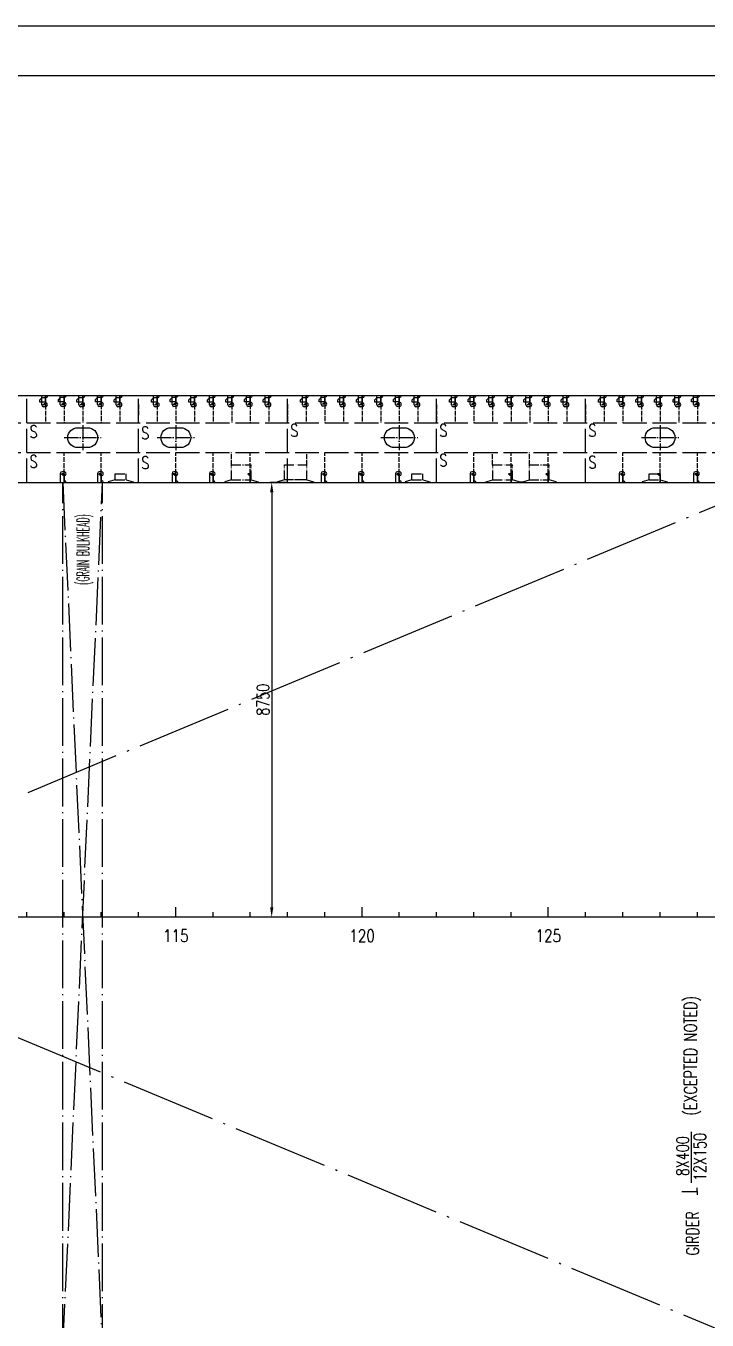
# Model space of a CAD drawing. Extents: x 373818 to 564480, y 322172 to 634257.
# Drawn here: x 508432 to 522147, y 608110 to 634157 of the extents above; entities that cross this region are included whole.
import ezdxf
from ezdxf.enums import TextEntityAlignment as Align

# ---------------------------------------------------------------- set-up
doc = ezdxf.new("R2010")
doc.units = 0
doc.header["$LTSCALE"] = 40
doc.header["$MEASUREMENT"] = 0
for name, pattern in [('ACAD_ISO02W100', [15, 12, -3]), ('ACAD_ISO04W100', [30.5, 24, -3, 0.5, -3]), ('ACAD_ISO05W100', [34, 24, -3, 0.5, -3, 0.5, -3])]:
    doc.linetypes.add(name, pattern=pattern)
doc.layers.get('0').update_dxf_attribs({"linetype": 'CONTINUOUS'})
doc.layers.get('DEFPOINTS').update_dxf_attribs({"linetype": 'CONTINUOUS'})
for name, color, linetype in [('01CONTINUOUS', 2, 'CONTINUOUS'), ('BT_ENG', 7, 'CONTINUOUS'), ('C-CEN', 4, 'ACAD_ISO04W100'), ('C-CON', 4, 'CONTINUOUS'), ('C-DAS', 4, 'ACAD_ISO02W100'), ('FRAME', 7, 'CONTINUOUS'), ('Y-CON', 2, 'CONTINUOUS'), ('Y-DAS', 2, 'ACAD_ISO02W100')]:
    doc.layers.add(name, color=color, linetype=linetype)
doc.styles.add('ROMANS', font='romans.shx', dxfattribs={"width": 0.75, "height": 250, "bigfont": 'hzdx.shx'})
doc.dimstyles.new('DM-100', dxfattribs={"dimscale": 0, "dimtxt": 250, "dimasz": 200, "dimexe": 30, "dimexo": 30, "dimgap": 50, "dimtad": 1, "dimdec": 0, "dimzin": 0, "dimdsep": 46, "dimtxsty": 'ROMANS', "dimcen": 0, "dimclrd": 1, "dimclre": 1, "dimclrt": 1, "dimadec": 0, "dimazin": 0, "dimtfac": 1, "dimtdec": 0, "dimtmove": 0, "dimatfit": 3, "dimfxl": 0, "dimtolj": 1, "dimtzin": 0, "dimarcsym": 0})

# ---------------------------------------------------------------- blocks, each defined once
blk = doc.blocks.new('*D11')
at = {"color": 1, "linetype": 'ByBlock', "transparency": 16777216}
for p, q in [((510670, 626114), (510351, 626114)), ((510381, 625914), (510381, 617564)), ((510670, 617364), (510351, 617364))]:
    blk.add_line(p, q, dxfattribs=at)
for points in [[(510348, 625914), (510415, 625914), (510381, 626114)], [(510348, 617564), (510415, 617564), (510381, 617364)]]:
    blk.add_solid(points, dxfattribs=at)
at = {"layer": 'DEFPOINTS', "color": 0, "linetype": 'ByBlock', "transparency": 16777216}
for p in [(510700, 626114), (510381, 617364), (510700, 617364)]:
    blk.add_point(p, dxfattribs=at)
at = {"color": 1, "linetype": 'ByBlock', "transparency": 16777216, "insert": (510206, 621739), "char_height": 250, "attachment_point": 5, "rotation": 90, "style": 'ROMANS'}
blk.add_mtext('\\A1;8750', dxfattribs=at)
blk = doc.blocks.new('A$C3512239F')
at = {"color": 7, "linetype": 'Continuous'}
for p, q in [((475, 450), (275, 450)), ((275, 50), (475, 50))]:
    blk.add_line(p, q, dxfattribs=at)
at = {"color": 7, "linetype": 'ACAD_ISO04W100', "ltscale": 0.3}
for p, q in [((375, 0), (375, 500)), ((0, 250), (750, 250))]:
    blk.add_line(p, q, dxfattribs=at)
at = {"color": 7, "linetype": 'Continuous'}
for centre, start, end in [((275, 250), 90, 270), ((475, 250), 270, 90)]:
    blk.add_arc(centre, 200, start, end, dxfattribs=at)
blk = doc.blocks.new('A$C771200ED')
at = {"layer": 'C-CON', "linetype": 'ACAD_ISO05W100', "ltscale": 0.2}
for p, q in [((135, 350), (535, 350)), ((135, 50), (135, 350)), ((535, 50), (535, 350)), ((0, 12), (135, 50)), ((0, 12), (0, 0)), ((135, 50), (535, 50)), ((670, 12), (535, 50)), ((670, 12), (670, 0))]:
    blk.add_line(p, q, dxfattribs=at)

msp = doc.modelspace()

# ---------------------------------------------------------------- linework, layer by layer
at = {"color": 2}
msp.add_line((447392.4, 633156.63), (562792.4, 633156.63), dxfattribs=at)
at = {"color": 7, "ltscale": 0.2}
for p, q in [((508750.32, 626527.72), (508750.32, 626719.88)), ((509125.32, 626534.48), (509125.32, 626712.7)), ((509500.32, 626527.72), (509500.32, 626719.88)), ((509875.32, 626534.48), (509875.32, 626712.7)), ((510250.32, 626527.72), (510250.32, 626719.88)), ((511000.32, 626527.72), (511000.32, 626719.88)), ((511375.32, 626534.48), (511375.32, 626712.7)), ((511750.32, 626527.72), (511750.32, 626719.88)), ((512125.32, 626527.72), (512125.32, 626719.88)), ((512500.32, 626527.72), (512500.32, 626719.88)), ((512875.32, 626534.48), (512875.32, 626712.7)), ((513250.32, 626527.72), (513250.32, 626719.88)), ((514000.32, 626527.72), (514000.32, 626719.88)), ((514375.32, 626541.26), (514375.32, 626719.48)), ((514750.32, 626527.72), (514750.32, 626719.88)), ((515125.32, 626527.72), (515125.32, 626719.88)), ((515500.32, 626527.72), (515500.32, 626719.88)), ((515875.32, 626534.48), (515875.32, 626712.7)), ((516250.32, 626527.72), (516250.32, 626719.88)), ((517000.32, 626527.72), (517000.32, 626719.88)), ((517375.32, 626534.48), (517375.32, 626712.7)), ((517750.32, 626527.72), (517750.32, 626719.88)), ((518125.32, 626527.72), (518125.32, 626719.88)), ((518500.32, 626527.72), (518500.32, 626719.88)), ((518875.32, 626534.48), (518875.32, 626712.7)), ((519250.32, 626527.72), (519250.32, 626719.88)), ((520000.32, 626527.72), (520000.32, 626719.88)), ((520375.32, 626534.48), (520375.32, 626712.7)), ((520750.32, 626527.72), (520750.32, 626719.88)), ((521125.32, 626527.72), (521125.32, 626719.88)), ((521500.32, 626527.72), (521500.32, 626719.88)), ((521875.32, 626534.48), (521875.32, 626712.7)), ((508750.32, 626671.73), (508710.32, 626631.73)), ((508710.32, 626582.18), (508710.32, 626631.73)), ((508825.32, 626582.18), (508710.32, 626582.18)), ((508825.33, 626671.73), (508750.32, 626671.73)), ((509125.32, 626678.49), (509085.32, 626638.49)), ((509085.32, 626588.94), (509085.32, 626638.49)), ((509200.32, 626588.94), (509085.32, 626588.94)), ((509200.33, 626678.49), (509125.32, 626678.49)), ((509500.32, 626671.73), (509460.32, 626631.73)), ((509460.32, 626582.18), (509460.32, 626631.73)), ((509575.32, 626582.18), (509460.32, 626582.18)), ((509575.33, 626671.73), (509500.32, 626671.73)), ((509875.32, 626678.49), (509835.32, 626638.49)), ((509835.32, 626588.94), (509835.32, 626638.49)), ((509950.32, 626588.94), (509835.32, 626588.94)), ((509950.33, 626678.49), (509875.32, 626678.49)), ((510250.32, 626671.73), (510210.32, 626631.73)), ((510210.32, 626582.18), (510210.32, 626631.73)), ((510325.32, 626582.18), (510210.32, 626582.18)), ((510325.33, 626671.73), (510250.32, 626671.73)), ((511000.32, 626671.73), (510960.32, 626631.73)), ((510960.32, 626582.18), (510960.32, 626631.73)), ((511075.32, 626582.18), (510960.32, 626582.18)), ((511075.33, 626671.73), (511000.32, 626671.73)), ((511375.32, 626678.49), (511335.32, 626638.49)), ((511335.32, 626588.94), (511335.32, 626638.49)), ((511450.32, 626588.94), (511335.32, 626588.94)), ((511450.33, 626678.49), (511375.32, 626678.49)), ((511750.32, 626671.73), (511710.32, 626631.73)), ((511710.32, 626582.18), (511710.32, 626631.73)), ((511825.32, 626582.18), (511710.32, 626582.18)), ((511825.33, 626671.73), (511750.32, 626671.73)), ((512125.32, 626671.73), (512085.32, 626631.73)), ((512085.32, 626582.18), (512085.32, 626631.73)), ((512200.32, 626582.18), (512085.32, 626582.18)), ((512200.33, 626671.73), (512125.32, 626671.73)), ((512500.32, 626671.73), (512460.32, 626631.73)), ((512460.32, 626582.18), (512460.32, 626631.73)), ((512575.32, 626582.18), (512460.32, 626582.18)), ((512575.33, 626671.73), (512500.32, 626671.73)), ((512875.32, 626678.49), (512835.32, 626638.49)), ((512835.32, 626588.94), (512835.32, 626638.49)), ((512950.32, 626588.94), (512835.32, 626588.94)), ((512950.33, 626678.49), (512875.32, 626678.49)), ((513250.32, 626671.73), (513210.32, 626631.73)), ((513210.32, 626582.18), (513210.32, 626631.73)), ((513325.32, 626582.18), (513210.32, 626582.18)), ((513325.33, 626671.73), (513250.32, 626671.73)), ((514000.32, 626671.73), (513960.32, 626631.73)), ((513960.32, 626582.18), (513960.32, 626631.73)), ((514075.32, 626582.18), (513960.32, 626582.18)), ((514075.33, 626671.73), (514000.32, 626671.73)), ((514375.32, 626678.49), (514335.32, 626638.49)), ((514335.32, 626588.94), (514335.32, 626638.49)), ((514450.32, 626588.94), (514335.32, 626588.94)), ((514450.33, 626678.49), (514375.32, 626678.49)), ((514750.32, 626671.73), (514710.32, 626631.73)), ((514710.32, 626582.18), (514710.32, 626631.73)), ((514825.32, 626582.18), (514710.32, 626582.18)), ((514825.33, 626671.73), (514750.32, 626671.73)), ((515125.32, 626671.73), (515085.32, 626631.73)), ((515085.32, 626582.18), (515085.32, 626631.73)), ((515200.32, 626582.18), (515085.32, 626582.18)), ((515200.33, 626671.73), (515125.32, 626671.73)), ((515500.32, 626671.73), (515460.32, 626631.73)), ((515460.32, 626582.18), (515460.32, 626631.73)), ((515575.32, 626582.18), (515460.32, 626582.18)), ((515575.33, 626671.73), (515500.32, 626671.73)), ((515875.32, 626678.49), (515835.32, 626638.49)), ((515835.32, 626588.94), (515835.32, 626638.49)), ((515950.32, 626588.94), (515835.32, 626588.94)), ((515950.33, 626678.49), (515875.32, 626678.49)), ((516250.32, 626671.73), (516210.32, 626631.73)), ((516210.32, 626582.18), (516210.32, 626631.73)), ((516325.32, 626582.18), (516210.32, 626582.18)), ((516325.33, 626671.73), (516250.32, 626671.73)), ((517000.32, 626671.73), (516960.32, 626631.73)), ((516960.32, 626582.18), (516960.32, 626631.73)), ((517075.32, 626582.18), (516960.32, 626582.18)), ((517075.33, 626671.73), (517000.32, 626671.73)), ((517375.32, 626678.49), (517335.32, 626638.49)), ((517335.32, 626588.94), (517335.32, 626638.49)), ((517450.32, 626588.94), (517335.32, 626588.94)), ((517450.33, 626678.49), (517375.32, 626678.49)), ((517750.32, 626671.73), (517710.32, 626631.73)), ((517710.32, 626582.18), (517710.32, 626631.73)), ((517825.32, 626582.18), (517710.32, 626582.18)), ((517825.33, 626671.73), (517750.32, 626671.73)), ((518125.32, 626671.73), (518085.32, 626631.73)), ((518085.32, 626582.18), (518085.32, 626631.73)), ((518200.32, 626582.18), (518085.32, 626582.18)), ((518200.33, 626671.73), (518125.32, 626671.73)), ((518500.32, 626671.73), (518460.32, 626631.73)), ((518460.32, 626589.65), (518460.32, 626639.2)), ((518460.32, 626582.18), (518460.32, 626631.73)), ((518575.32, 626582.18), (518460.32, 626582.18)), ((518575.33, 626671.73), (518500.32, 626671.73)), ((518875.32, 626678.49), (518835.32, 626638.49)), ((518835.32, 626588.94), (518835.32, 626638.49)), ((518950.32, 626588.94), (518835.32, 626588.94)), ((518950.33, 626678.49), (518875.32, 626678.49)), ((519250.32, 626671.73), (519210.32, 626631.73)), ((519210.32, 626582.18), (519210.32, 626631.73)), ((519325.32, 626582.18), (519210.32, 626582.18)), ((519325.33, 626671.73), (519250.32, 626671.73)), ((520000.32, 626671.73), (519960.32, 626631.73)), ((519960.32, 626582.18), (519960.32, 626631.73)), ((520075.32, 626582.18), (519960.32, 626582.18)), ((520075.33, 626671.73), (520000.32, 626671.73)), ((520375.32, 626678.49), (520335.32, 626638.49)), ((520335.32, 626588.94), (520335.32, 626638.49)), ((520450.32, 626588.94), (520335.32, 626588.94)), ((520450.33, 626678.49), (520375.32, 626678.49)), ((520750.32, 626671.73), (520710.32, 626631.73)), ((520710.32, 626582.18), (520710.32, 626631.73)), ((520825.32, 626582.18), (520710.32, 626582.18)), ((520825.33, 626671.73), (520750.32, 626671.73)), ((521125.32, 626671.73), (521085.32, 626631.73)), ((521085.32, 626582.18), (521085.32, 626631.73)), ((521200.32, 626582.18), (521085.32, 626582.18)), ((521200.33, 626671.73), (521125.32, 626671.73)), ((521500.32, 626671.73), (521460.32, 626631.73)), ((521460.32, 626589.65), (521460.32, 626639.2)), ((521460.32, 626582.18), (521460.32, 626631.73)), ((521575.32, 626582.18), (521460.32, 626582.18)), ((521575.33, 626671.73), (521500.32, 626671.73)), ((521875.32, 626678.49), (521835.32, 626638.49)), ((521835.32, 626588.94), (521835.32, 626638.49)), ((521950.32, 626588.94), (521835.32, 626588.94)), ((521950.33, 626678.49), (521875.32, 626678.49)), ((509125.32, 625148.1), (509125.32, 624969.88)), ((509875.32, 625148.1), (509875.32, 624969.88)), ((511375.32, 625148.1), (511375.32, 624969.88)), ((512125.32, 625148.1), (512125.32, 624969.88)), ((514375.32, 625148.1), (514375.32, 624969.88)), ((515125.32, 625148.1), (515125.32, 624969.88)), ((515875.32, 625148.1), (515875.32, 624969.88)), ((517375.32, 625148.1), (517375.32, 624969.88)), ((520375.32, 625148.1), (520375.32, 624969.88)), ((521875.32, 625148.1), (521875.32, 624969.88))]:
    msp.add_line(p, q, dxfattribs=at)
for p, q in [((508825.32, 626492.72), (508785.32, 626492.72)), ((509200.32, 626499.48), (509160.32, 626499.48)), ((509575.32, 626492.72), (509535.32, 626492.72)), ((509950.32, 626499.48), (509910.32, 626499.48)), ((510325.32, 626492.72), (510285.32, 626492.72)), ((511075.32, 626492.72), (511035.32, 626492.72)), ((511450.32, 626499.48), (511410.32, 626499.48)), ((511825.32, 626492.72), (511785.32, 626492.72)), ((512200.32, 626492.72), (512160.32, 626492.72)), ((512575.32, 626492.72), (512535.32, 626492.72)), ((512950.32, 626499.48), (512910.32, 626499.48)), ((513325.32, 626492.72), (513285.32, 626492.72)), ((514075.32, 626492.72), (514035.32, 626492.72)), ((514450.32, 626506.26), (514410.32, 626506.26)), ((514825.32, 626492.72), (514785.32, 626492.72)), ((515200.32, 626492.72), (515160.32, 626492.72)), ((515575.32, 626492.72), (515535.32, 626492.72)), ((515950.32, 626499.48), (515910.32, 626499.48)), ((516325.32, 626492.72), (516285.32, 626492.72)), ((517075.32, 626492.72), (517035.32, 626492.72)), ((517450.32, 626499.48), (517410.32, 626499.48)), ((517825.32, 626492.72), (517785.32, 626492.72)), ((518200.32, 626492.72), (518160.32, 626492.72)), ((518575.32, 626492.72), (518535.32, 626492.72)), ((518950.32, 626499.48), (518910.32, 626499.48)), ((519325.32, 626492.72), (519285.32, 626492.72)), ((520075.32, 626492.72), (520035.32, 626492.72)), ((520450.32, 626499.48), (520410.32, 626499.48)), ((520825.32, 626492.72), (520785.32, 626492.72)), ((521200.32, 626492.72), (521160.32, 626492.72)), ((521575.32, 626492.72), (521535.32, 626492.72)), ((521950.32, 626499.48), (521910.32, 626499.48)), ((509200.32, 625183.1), (509160.32, 625183.1)), ((509950.32, 625183.1), (509910.32, 625183.1)), ((511450.32, 625183.1), (511410.32, 625183.1)), ((512200.32, 625183.1), (512160.32, 625183.1)), ((514450.32, 625183.1), (514410.32, 625183.1)), ((515200.32, 625183.1), (515160.32, 625183.1)), ((515950.32, 625183.1), (515910.32, 625183.1)), ((517450.32, 625183.1), (517410.32, 625183.1)), ((520450.32, 625183.1), (520410.32, 625183.1)), ((521950.32, 625183.1), (521910.32, 625183.1)), ((518365.32, 624981.88), (518435.32, 624981.88)), ((508450.32, 616219.88), (508450.32, 616319.88)), ((509200.32, 616219.88), (509200.32, 616319.88)), ((509950.32, 616219.88), (509950.32, 616319.88)), ((510700.32, 616219.88), (510700.32, 616319.88)), ((511450.32, 616219.88), (511450.32, 616419.88)), ((512200.32, 616219.88), (512200.32, 616319.88)), ((512950.32, 616219.88), (512950.32, 616319.88)), ((513700.32, 616219.88), (513700.32, 616319.88)), ((514450.32, 616219.88), (514450.32, 616319.88)), ((515200.32, 616219.88), (515200.32, 616419.88)), ((515950.32, 616219.88), (515950.32, 616319.88)), ((516700.32, 616219.88), (516700.32, 616319.88)), ((517450.32, 616219.88), (517450.32, 616319.88)), ((518200.32, 616219.88), (518200.32, 616319.88)), ((518950.32, 616219.88), (518950.32, 616419.88)), ((519700.32, 616219.88), (519700.32, 616319.88)), ((520450.32, 616219.88), (520450.32, 616319.88)), ((521200.32, 616219.88), (521200.32, 616319.88)), ((521950.32, 616219.88), (521950.32, 616319.88)), ((523450.32, 616219.88), (481450.32, 616219.88)), ((521828.31, 611899.13), (521828.31, 610875.45))]:
    msp.add_line(p, q)
for centre, start, end in [((508825.33, 626716.72), 270, 4.022447), ((509200.33, 626723.48), 270, 355.401178), ((509575.33, 626716.72), 270, 4.022447), ((509950.33, 626723.48), 270, 355.401178), ((510325.33, 626716.72), 270, 4.022447), ((511075.33, 626716.72), 270, 4.022447), ((511450.33, 626723.48), 270, 355.401178), ((511825.33, 626716.72), 270, 4.022447), ((512200.33, 626716.72), 270, 4.022447), ((512575.33, 626716.72), 270, 4.022447), ((512950.33, 626723.48), 270, 355.401178), ((513325.33, 626716.72), 270, 4.022447), ((514075.33, 626716.72), 270, 4.022447), ((514450.33, 626730.27), 270, 346.647583), ((514825.33, 626716.72), 270, 4.022447), ((515200.33, 626716.72), 270, 4.022447), ((515575.33, 626716.72), 270, 4.022447), ((515950.33, 626723.48), 270, 355.401178), ((516325.33, 626716.72), 270, 4.022447), ((517075.33, 626716.72), 270, 4.022447), ((517450.33, 626723.48), 270, 355.401178), ((517825.33, 626716.72), 270, 4.022447), ((518200.33, 626716.72), 270, 4.022447), ((518575.33, 626716.72), 270, 4.022447), ((518950.33, 626723.48), 270, 355.401178), ((519325.33, 626716.72), 270, 4.022447), ((520075.33, 626716.72), 270, 4.022447), ((520450.33, 626723.48), 270, 355.401178), ((520825.33, 626716.72), 270, 4.022447), ((521200.33, 626716.72), 270, 4.022447), ((521575.33, 626716.72), 270, 4.022447), ((521950.33, 626723.48), 270, 355.401178), ((509200.33, 624959.09), 13.872596, 90), ((509950.33, 624959.09), 13.872596, 90), ((511450.33, 624959.09), 13.872596, 90), ((512200.33, 624959.09), 13.872596, 90), ((514450.33, 624959.09), 13.872596, 90), ((515200.33, 624959.09), 13.872596, 90), ((515950.33, 624959.09), 13.872596, 90), ((517450.33, 624959.09), 13.872596, 90), ((520450.33, 624959.09), 13.872596, 90), ((521950.33, 624959.09), 13.872596, 90)]:
    msp.add_arc(centre, 44.99, start, end, dxfattribs=at)
for centre, radius, start, end in [((508785.32, 626527.72), 35, 180, 270), ((508825.32, 626532.72), 40, 270, 90), ((509160.32, 626534.48), 35, 180, 270), ((509200.32, 626539.48), 40, 270, 90), ((509535.32, 626527.72), 35, 180, 270), ((509575.32, 626532.72), 40, 270, 90), ((509910.32, 626534.48), 35, 180, 270), ((509950.32, 626539.48), 40, 270, 90), ((510285.32, 626527.72), 35, 180, 270), ((510325.32, 626532.72), 40, 270, 90), ((511035.32, 626527.72), 35, 180, 270), ((511075.32, 626532.72), 40, 270, 90), ((511410.32, 626534.48), 35, 180, 270), ((511450.32, 626539.48), 40, 270, 90), ((511785.32, 626527.72), 35, 180, 270), ((511825.32, 626532.72), 40, 270, 90), ((512160.32, 626527.72), 35, 180, 270), ((512200.32, 626532.72), 40, 270, 90), ((512535.32, 626527.72), 35, 180, 270), ((512575.32, 626532.72), 40, 270, 90), ((512910.32, 626534.48), 35, 180, 270), ((512950.32, 626539.48), 40, 270, 90), ((513285.32, 626527.72), 35, 180, 270), ((513325.32, 626532.72), 40, 270, 90), ((514035.32, 626527.72), 35, 180, 270), ((514075.32, 626532.72), 40, 270, 90), ((514410.32, 626541.26), 35, 180, 270), ((514450.32, 626546.26), 40, 270, 90), ((514785.32, 626527.72), 35, 180, 270), ((514825.32, 626532.72), 40, 270, 90), ((515160.32, 626527.72), 35, 180, 270), ((515200.32, 626532.72), 40, 270, 90), ((515535.32, 626527.72), 35, 180, 270), ((515575.32, 626532.72), 40, 270, 90), ((515910.32, 626534.48), 35, 180, 270), ((515950.32, 626539.48), 40, 270, 90), ((516285.32, 626527.72), 35, 180, 270), ((516325.32, 626532.72), 40, 270, 90), ((517035.32, 626527.72), 35, 180, 270), ((517075.32, 626532.72), 40, 270, 90), ((517410.32, 626534.48), 35, 180, 270), ((517450.32, 626539.48), 40, 270, 90), ((517785.32, 626527.72), 35, 180, 270), ((517825.32, 626532.72), 40, 270, 90), ((518160.32, 626527.72), 35, 180, 270), ((518200.32, 626532.72), 40, 270, 90), ((518535.32, 626527.72), 35, 180, 270), ((518575.32, 626532.72), 40, 270, 90), ((518910.32, 626534.48), 35, 180, 270), ((518950.32, 626539.48), 40, 270, 90), ((519285.32, 626527.72), 35, 180, 270), ((519325.32, 626532.72), 40, 270, 90), ((520035.32, 626527.72), 35, 180, 270), ((520075.32, 626532.72), 40, 270, 90), ((520410.32, 626534.48), 35, 180, 270), ((520450.32, 626539.48), 40, 270, 90), ((520785.32, 626527.72), 35, 180, 270), ((520825.32, 626532.72), 40, 270, 90), ((521160.32, 626527.72), 35, 180, 270), ((521200.32, 626532.72), 40, 270, 90), ((521535.32, 626527.72), 35, 180, 270), ((521575.32, 626532.72), 40, 270, 90), ((521910.32, 626534.48), 35, 180, 270), ((521950.32, 626539.48), 40, 270, 90), ((509160.32, 625148.1), 35, 90, 180), ((509200.32, 625143.1), 40, 270, 90), ((509910.32, 625148.1), 35, 90, 180), ((509950.32, 625143.1), 40, 270, 90), ((511410.32, 625148.1), 35, 90, 180), ((511450.32, 625143.1), 40, 270, 90), ((512160.32, 625148.1), 35, 90, 180), ((512200.32, 625143.1), 40, 270, 90), ((514410.32, 625148.1), 35, 90, 180), ((514450.32, 625143.1), 40, 270, 90), ((515160.32, 625148.1), 35, 90, 180), ((515200.32, 625143.1), 40, 270, 90), ((515910.32, 625148.1), 35, 90, 180), ((515950.32, 625143.1), 40, 270, 90), ((517410.32, 625148.1), 35, 90, 180), ((517450.32, 625143.1), 40, 270, 90), ((520410.32, 625148.1), 35, 90, 180), ((520450.32, 625143.1), 40, 270, 90), ((521910.32, 625148.1), 35, 90, 180), ((521950.32, 625143.1), 40, 270, 90)]:
    msp.add_arc(centre, radius, start, end)
at = {"layer": '01CONTINUOUS'}
for p, q in [((455541.17, 626719.88), (524571.73, 626719.88)), ((450690.32, 624969.88), (526450.32, 624969.88)), ((451450.32, 624969.88), (526450.32, 624969.88))]:
    msp.add_line(p, q, dxfattribs=at)
msp.add_lwpolyline([(476450.32, 626719.88), (515850.32, 626719.88), (517850.32, 626719.88), (521100.32, 626719.88), (522983.42, 626719.88), (524350.32, 626719.88), (524553.22, 626719.88), (524570.92, 626719.88), (524780.52, 626719.38), (525187.72, 626716.28), (526024.62, 626700.28), (527600.32, 626640.28), (529546.32, 626500.68), (530850.32, 626360.78), (532788.32, 626083.31), (534100.32, 625854.06), (536393.32, 625390.47)], dxfattribs=at)
at = {"layer": 'BT_ENG'}
msp.add_line((444892.4, 634156.63), (563792.4, 634156.63), dxfattribs=at)
at = {"layer": 'C-CEN', "ltscale": 2}
for p, q in [((523450.32, 607469.88), (481450.32, 624969.88)), ((481450.32, 607469.88), (523450.32, 624969.88))]:
    msp.add_line(p, q, dxfattribs=at)
at = {"layer": 'C-CEN'}
for p, q in [((509175.32, 607469.88), (509175.32, 624969.88)), ((509175.32, 607469.88), (509975.32, 624969.88)), ((509175.32, 624969.88), (509975.32, 607469.88)), ((509975.32, 607469.88), (509975.32, 624969.88))]:
    msp.add_line(p, q, dxfattribs=at)
at = {"layer": 'C-CON', "linetype": 'ACAD_ISO05W100', "ltscale": 0.2}
for p, q in [((510231.68, 625019.88), (510231.68, 625139.88)), ((510231.68, 625139.88), (510451.68, 625139.88)), ((510451.68, 625019.88), (510451.68, 625139.88)), ((512570.32, 625319.88), (512970.32, 625319.88)), ((512570.32, 625019.88), (512570.32, 625319.88)), ((512570.32, 625319.88), (512970.32, 625319.88)), ((512570.32, 625019.88), (512570.32, 625319.88)), ((512970.32, 625019.88), (512970.32, 625319.88)), ((512970.32, 625019.88), (512970.32, 625319.88)), ((513635.32, 625319.88), (514090.32, 625319.88)), ((513635.32, 625019.88), (513635.32, 625319.88)), ((513635.32, 625019.88), (513635.32, 625319.88)), ((514090.32, 625019.88), (514090.32, 625319.88)), ((516204.81, 625019.88), (516204.81, 625139.88)), ((516204.81, 625139.88), (516424.81, 625139.88)), ((516424.81, 625019.88), (516424.81, 625139.88)), ((520979.53, 625139.88), (521199.53, 625139.88)), ((520979.53, 625019.88), (520979.53, 625139.88)), ((521199.53, 625019.88), (521199.53, 625139.88)), ((510231.68, 625019.88), (510091.68, 624981.88)), ((510091.68, 624981.88), (510091.68, 624969.88)), ((510231.68, 625019.88), (510451.68, 625019.88)), ((510451.68, 625019.88), (510591.68, 624981.88)), ((510591.68, 624981.88), (510591.68, 624969.88)), ((512570.32, 625019.88), (512435.32, 624981.88)), ((512570.32, 625019.88), (512435.32, 624981.88)), ((512435.32, 624981.88), (512435.32, 624969.88)), ((512435.32, 624981.88), (512435.32, 624969.88)), ((512570.32, 625019.88), (512970.32, 625019.88)), ((512570.32, 625019.88), (512970.32, 625019.88)), ((512970.32, 625019.88), (513105.32, 624981.88)), ((512970.32, 625019.88), (513105.32, 624981.88)), ((513105.32, 624981.88), (513105.32, 624969.88)), ((513105.32, 624981.88), (513105.32, 624969.88)), ((513635.32, 625019.88), (513500.32, 624981.88)), ((513635.32, 625019.88), (513500.32, 624981.88)), ((513500.32, 624981.88), (513500.32, 624969.88)), ((513500.32, 624981.88), (513500.32, 624969.88)), ((514090.32, 625019.88), (513635.32, 625019.88)), ((514035.32, 625019.88), (513635.32, 625019.88)), ((514090.32, 625019.88), (514225.32, 624981.88)), ((514090.32, 625019.88), (514225.32, 624981.88)), ((514225.32, 624981.88), (514225.32, 624969.88)), ((514225.32, 624981.88), (514225.32, 624969.88)), ((516204.81, 625019.88), (516064.81, 624981.88)), ((516064.81, 624981.88), (516064.81, 624969.88)), ((516204.81, 625019.88), (516424.81, 625019.88)), ((516424.81, 625019.88), (516564.81, 624981.88)), ((516564.81, 624981.88), (516564.81, 624969.88)), ((520979.53, 625019.88), (520839.53, 624981.88)), ((520839.53, 624981.88), (520839.53, 624969.88)), ((520979.53, 625019.88), (521199.53, 625019.88)), ((521199.53, 625019.88), (521339.53, 624981.88)), ((521339.53, 624981.88), (521339.53, 624969.88))]:
    msp.add_line(p, q, dxfattribs=at)
at = {"layer": 'C-DAS'}
for p, q in [((451450.32, 626169.88), (527200.32, 626169.88)), ((451450.32, 625569.88), (532450.32, 625569.88))]:
    msp.add_line(p, q, dxfattribs=at)
at = {"layer": 'Y-CON'}
for p, q in [((508825.32, 626532.72), (508825.32, 626719.88)), ((509200.32, 626539.48), (509200.32, 626719.48)), ((509575.32, 626532.72), (509575.32, 626719.88)), ((509950.32, 626539.48), (509950.32, 626719.48)), ((510325.32, 626532.72), (510325.32, 626719.88)), ((511075.32, 626532.72), (511075.32, 626719.88)), ((511450.32, 626539.48), (511450.32, 626719.48)), ((511825.32, 626532.72), (511825.32, 626719.88)), ((512200.32, 626532.72), (512200.32, 626719.88)), ((512575.32, 626532.72), (512575.32, 626719.88)), ((512950.32, 626539.48), (512950.32, 626719.48)), ((513325.32, 626532.72), (513325.32, 626719.88)), ((514075.32, 626532.72), (514075.32, 626719.88)), ((514450.32, 626546.26), (514450.32, 626719.88)), ((514825.32, 626532.72), (514825.32, 626719.88)), ((515200.32, 626532.72), (515200.32, 626719.88)), ((515575.32, 626532.72), (515575.32, 626719.88)), ((515950.32, 626539.48), (515950.32, 626719.48)), ((516325.32, 626532.72), (516325.32, 626719.88)), ((517075.32, 626532.72), (517075.32, 626719.88)), ((517450.32, 626539.48), (517450.32, 626719.48)), ((517825.32, 626532.72), (517825.32, 626719.88)), ((518200.32, 626532.72), (518200.32, 626719.88)), ((518575.32, 626532.72), (518575.32, 626719.88)), ((518950.32, 626539.48), (518950.32, 626719.48)), ((519325.32, 626532.72), (519325.32, 626719.88)), ((520075.32, 626532.72), (520075.32, 626719.88)), ((520450.32, 626539.48), (520450.32, 626719.48)), ((520825.32, 626532.72), (520825.32, 626719.88)), ((521200.32, 626532.72), (521200.32, 626719.88)), ((521575.32, 626532.72), (521575.32, 626719.88)), ((521950.32, 626539.48), (521950.32, 626719.48)), ((509200.32, 625143.1), (509200.32, 624969.88)), ((509950.32, 625143.1), (509950.32, 624969.88)), ((511450.32, 625143.1), (511450.32, 624969.88)), ((512200.32, 625143.1), (512200.32, 624969.88)), ((512950.32, 625143.1), (512950.32, 624969.88)), ((514450.32, 625143.1), (514450.32, 624969.88)), ((515200.32, 625143.1), (515200.32, 624969.88)), ((515950.32, 625143.1), (515950.32, 624969.88)), ((517450.32, 625143.1), (517450.32, 624969.88)), ((518200.32, 625143.1), (518200.32, 624969.88)), ((518950.32, 625143.1), (518950.32, 624969.88)), ((520450.32, 625143.1), (520450.32, 624969.88)), ((521200.32, 625143.1), (521200.32, 624969.88)), ((521950.32, 625143.1), (521950.32, 624969.88)), ((521640.26, 610700.94), (521943.97, 610700.94)), ((521943.97, 610700.94), (521943.97, 610769.28)), ((521943.97, 610700.94), (521943.97, 610632.6))]:
    msp.add_line(p, q, dxfattribs=at)
for points in [[(508825.32, 626712.72), (508825.32, 626532.72), (508775.32, 626532.72), (508825.32, 626572.72)], [(509200.32, 626719.48), (509200.32, 626539.48), (509150.32, 626539.48), (509200.32, 626579.48)], [(509575.32, 626712.72), (509575.32, 626532.72), (509525.32, 626532.72), (509575.32, 626572.72)], [(509950.32, 626719.48), (509950.32, 626539.48), (509900.32, 626539.48), (509950.32, 626579.48)], [(510325.32, 626712.72), (510325.32, 626532.72), (510275.32, 626532.72), (510325.32, 626572.72)], [(511075.32, 626712.72), (511075.32, 626532.72), (511025.32, 626532.72), (511075.32, 626572.72)], [(511450.32, 626719.48), (511450.32, 626539.48), (511400.32, 626539.48), (511450.32, 626579.48)], [(511825.32, 626712.72), (511825.32, 626532.72), (511775.32, 626532.72), (511825.32, 626572.72)], [(512200.32, 626712.72), (512200.32, 626532.72), (512150.32, 626532.72), (512200.32, 626572.72)], [(512575.32, 626712.72), (512575.32, 626532.72), (512525.32, 626532.72), (512575.32, 626572.72)], [(512950.32, 626719.48), (512950.32, 626539.48), (512900.32, 626539.48), (512950.32, 626579.48)], [(513325.32, 626712.72), (513325.32, 626532.72), (513275.32, 626532.72), (513325.32, 626572.72)], [(514075.32, 626712.72), (514075.32, 626532.72), (514025.32, 626532.72), (514075.32, 626572.72)], [(514450.32, 626719.88), (514450.32, 626546.26), (514400.32, 626546.26), (514450.32, 626586.26)], [(514825.32, 626712.72), (514825.32, 626532.72), (514775.32, 626532.72), (514825.32, 626572.72)], [(515200.32, 626712.72), (515200.32, 626532.72), (515150.32, 626532.72), (515200.32, 626572.72)], [(515575.32, 626712.72), (515575.32, 626532.72), (515525.32, 626532.72), (515575.32, 626572.72)], [(515950.32, 626719.48), (515950.32, 626539.48), (515900.32, 626539.48), (515950.32, 626579.48)], [(516325.32, 626712.72), (516325.32, 626532.72), (516275.32, 626532.72), (516325.32, 626572.72)], [(517075.32, 626712.72), (517075.32, 626532.72), (517025.32, 626532.72), (517075.32, 626572.72)], [(517450.32, 626719.48), (517450.32, 626539.48), (517400.32, 626539.48), (517450.32, 626579.48)], [(517825.32, 626712.72), (517825.32, 626532.72), (517775.32, 626532.72), (517825.32, 626572.72)], [(518200.32, 626712.72), (518200.32, 626532.72), (518150.32, 626532.72), (518200.32, 626572.72)], [(518575.32, 626712.72), (518575.32, 626532.72), (518525.32, 626532.72), (518575.32, 626572.72)], [(518950.32, 626719.48), (518950.32, 626539.48), (518900.32, 626539.48), (518950.32, 626579.48)], [(519325.32, 626712.72), (519325.32, 626532.72), (519275.32, 626532.72), (519325.32, 626572.72)], [(520075.32, 626712.72), (520075.32, 626532.72), (520025.32, 626532.72), (520075.32, 626572.72)], [(520450.32, 626719.48), (520450.32, 626539.48), (520400.32, 626539.48), (520450.32, 626579.48)], [(520825.32, 626712.72), (520825.32, 626532.72), (520775.32, 626532.72), (520825.32, 626572.72)], [(521200.32, 626712.72), (521200.32, 626532.72), (521150.32, 626532.72), (521200.32, 626572.72)], [(521575.32, 626712.72), (521575.32, 626532.72), (521525.32, 626532.72), (521575.32, 626572.72)], [(521950.32, 626719.48), (521950.32, 626539.48), (521900.32, 626539.48), (521950.32, 626579.48)], [(509200.32, 624969.88), (509200.32, 625143.1), (509150.32, 625143.1), (509200.32, 625103.1)], [(509950.32, 624969.88), (509950.32, 625143.1), (509900.32, 625143.1), (509950.32, 625103.1)], [(511450.32, 624969.88), (511450.32, 625143.1), (511400.32, 625143.1), (511450.32, 625103.1)], [(512200.32, 624969.88), (512200.32, 625143.1), (512150.32, 625143.1), (512200.32, 625103.1)], [(512950.32, 624969.88), (512950.32, 625143.1), (512900.32, 625143.1), (512950.32, 625103.1)], [(514450.32, 624969.88), (514450.32, 625143.1), (514400.32, 625143.1), (514450.32, 625103.1)], [(515200.32, 624969.88), (515200.32, 625143.1), (515150.32, 625143.1), (515200.32, 625103.1)], [(515950.32, 624969.88), (515950.32, 625143.1), (515900.32, 625143.1), (515950.32, 625103.1)], [(517450.32, 624969.88), (517450.32, 625143.1), (517400.32, 625143.1), (517450.32, 625103.1)], [(518200.32, 624969.88), (518200.32, 625143.1), (518150.32, 625143.1), (518200.32, 625103.1)], [(518950.32, 624969.88), (518950.32, 625143.1), (518900.32, 625143.1), (518950.32, 625103.1)], [(520450.32, 624969.88), (520450.32, 625143.1), (520400.32, 625143.1), (520450.32, 625103.1)], [(521200.32, 624969.88), (521200.32, 625143.1), (521150.32, 625143.1), (521200.32, 625103.1)], [(521950.32, 624969.88), (521950.32, 625143.1), (521900.32, 625143.1), (521950.32, 625103.1)]]:
    msp.add_lwpolyline(points, dxfattribs=at)
at = {"layer": 'Y-DAS'}
for p, q in [((508450.32, 624969.88), (508450.32, 626719.88)), ((510700.32, 624969.88), (510700.32, 626719.88)), ((513700.32, 624969.88), (513700.32, 626719.88)), ((516700.32, 624969.88), (516700.32, 626719.88)), ((519700.32, 624969.88), (519700.32, 626719.88))]:
    msp.add_line(p, q, dxfattribs=at)
at = {"layer": 'Y-DAS', "ltscale": 0.2}
for p, q in [((508825.32, 626532.72), (508825.32, 626169.88)), ((509200.32, 626539.48), (509200.32, 626168.27)), ((509575.32, 626532.72), (509575.32, 626169.88)), ((509950.32, 626539.48), (509950.32, 626168.27)), ((510325.32, 626532.72), (510325.32, 626169.88)), ((510700.32, 626539.48), (510700.32, 626318.27)), ((511075.32, 626532.72), (511075.32, 626169.88)), ((511450.32, 626539.48), (511450.32, 626168.27)), ((511825.32, 626532.72), (511825.32, 626169.88)), ((512200.32, 626532.72), (512200.32, 626169.88)), ((512575.32, 626532.72), (512575.32, 626169.88)), ((512950.32, 626539.48), (512950.32, 626168.27)), ((513325.32, 626532.72), (513325.32, 626169.88)), ((513700.32, 626546.26), (513700.32, 626175.05)), ((514075.32, 626532.72), (514075.32, 626169.88)), ((514450.32, 626546.26), (514450.32, 626175.05)), ((514825.32, 626532.72), (514825.32, 626169.88)), ((515200.32, 626532.72), (515200.32, 626169.88)), ((515575.32, 626532.72), (515575.32, 626169.88)), ((515950.32, 626539.48), (515950.32, 626168.27)), ((516325.32, 626532.72), (516325.32, 626169.88)), ((516700.32, 626539.48), (516700.32, 626168.27)), ((517075.32, 626532.72), (517075.32, 626169.88)), ((517450.32, 626539.48), (517450.32, 626168.27)), ((517825.32, 626532.72), (517825.32, 626169.88)), ((518200.32, 626532.72), (518200.32, 626169.88)), ((518575.32, 626532.72), (518575.32, 626169.88)), ((518950.32, 626539.48), (518950.32, 626168.27)), ((519325.32, 626532.72), (519325.32, 626169.88)), ((519700.32, 626539.48), (519700.32, 626168.27)), ((520075.32, 626532.72), (520075.32, 626169.88)), ((520450.32, 626539.48), (520450.32, 626168.27)), ((520825.32, 626532.72), (520825.32, 626169.88)), ((521200.32, 626532.72), (521200.32, 626169.88)), ((521575.32, 626532.72), (521575.32, 626169.88)), ((521950.32, 626539.48), (521950.32, 626168.27)), ((509200.32, 625143.1), (509200.32, 625569.88)), ((509950.32, 625143.1), (509950.32, 625569.88)), ((511450.32, 625143.1), (511450.32, 625569.88)), ((512200.32, 625143.1), (512200.32, 625569.88)), ((512568.61, 625319.88), (512568.61, 625569.88)), ((512950.32, 625143.1), (512950.32, 625569.88)), ((514088.61, 625319.88), (514088.61, 625569.88)), ((514450.32, 625143.1), (514450.32, 625569.88)), ((515200.32, 625143.1), (515200.32, 625569.88)), ((515950.32, 625143.1), (515950.32, 625569.88)), ((517450.32, 625143.1), (517450.32, 625569.88)), ((517828.61, 625319.88), (517828.61, 625569.88)), ((518200.32, 625143.1), (518200.32, 625569.88)), ((518568.61, 625319.88), (518568.61, 625569.88)), ((518950.32, 625143.1), (518950.32, 625569.88)), ((520450.32, 625143.1), (520450.32, 625569.88)), ((521200.32, 625143.1), (521200.32, 625569.88)), ((521950.32, 625143.1), (521950.32, 625569.88))]:
    msp.add_line(p, q, dxfattribs=at)

# ---------------------------------------------------------------- block references
at = {"rotation": 359.9999999999911}
for p in [(517695.32, 624969.88), (518435.32, 624969.88)]:
    msp.add_blockref('A$C771200ED', p, dxfattribs=at)
at = {"layer": 'C-CON', "xscale": -1, "rotation": 180}
for p in [(509200.32, 626119.88), (511075.32, 626119.88), (515575.32, 626119.88), (520825.32, 626119.88)]:
    msp.add_blockref('A$C3512239F', p, dxfattribs=at)

# ---------------------------------------------------------------- texts
at = {"style": 'ROMANS', "width": 0.45}
msp.add_text('(GRAIN BULKHEAD)', height=250, rotation=90, dxfattribs=at).set_placement((509706.28, 622906.84))
at = {"char_height": 250, "width": 4189.5335, "attachment_point": 7, "style": 'ROMANS'}
for insert in [(508505.96, 625864.9), (508505.96, 625864.9), (510755.96, 625839.9), (510755.96, 625839.9), (513755.96, 625889.77), (516755.96, 625889.77), (519755.96, 625889.77), (508505.96, 625264.9), (508505.96, 625264.9), (510755.96, 625239.9), (510755.96, 625239.9), (516755.96, 625289.77), (519755.96, 625249.62)]:
    msp.add_mtext('S', dxfattribs=dict(at, insert=insert))
at = {"char_height": 250, "attachment_point": 5, "rotation": 90, "style": 'ROMANS'}
for s, insert in [('(EXCEPTED NOTED)', (521854.48, 613432.28)), ('12X150', (522002.67, 611392.68)), ('8X400', (521655.7, 611408.65)), (' GIRDER ', (521854.48, 609792.28))]:
    msp.add_mtext(s, dxfattribs=dict(at, insert=insert))
at = {"layer": 'FRAME', "style": 'ROMANS', "width": 0.8}
for s, p in [('115', (511450.32, 615844.88)), ('120', (515200.32, 615844.88)), ('125', (518950.32, 615844.88))]:
    msp.add_text(s, height=250, dxfattribs=at).set_placement(p, align=Align.MIDDLE)

# ---------------------------------------------------------------- dimensions: what is measured, and where the dimension line sits
at = {"layer": 'C-CON'}
dim = msp.add_linear_dim(base=(513381.35, 616219.88), p1=(513700.32, 624969.88), p2=(513700.32, 616219.88), angle=90, dimstyle='DM-100', override={"dimscale": 1, "dimtmove": 1}, dxfattribs=at)
dim.commit()
dim.dimension.update_dxf_attribs({"geometry": '*D11', "text_midpoint": (513206.35, 620594.88), "insert": (3000, -1143.85)})

doc.saveas('drawing.dxf')
